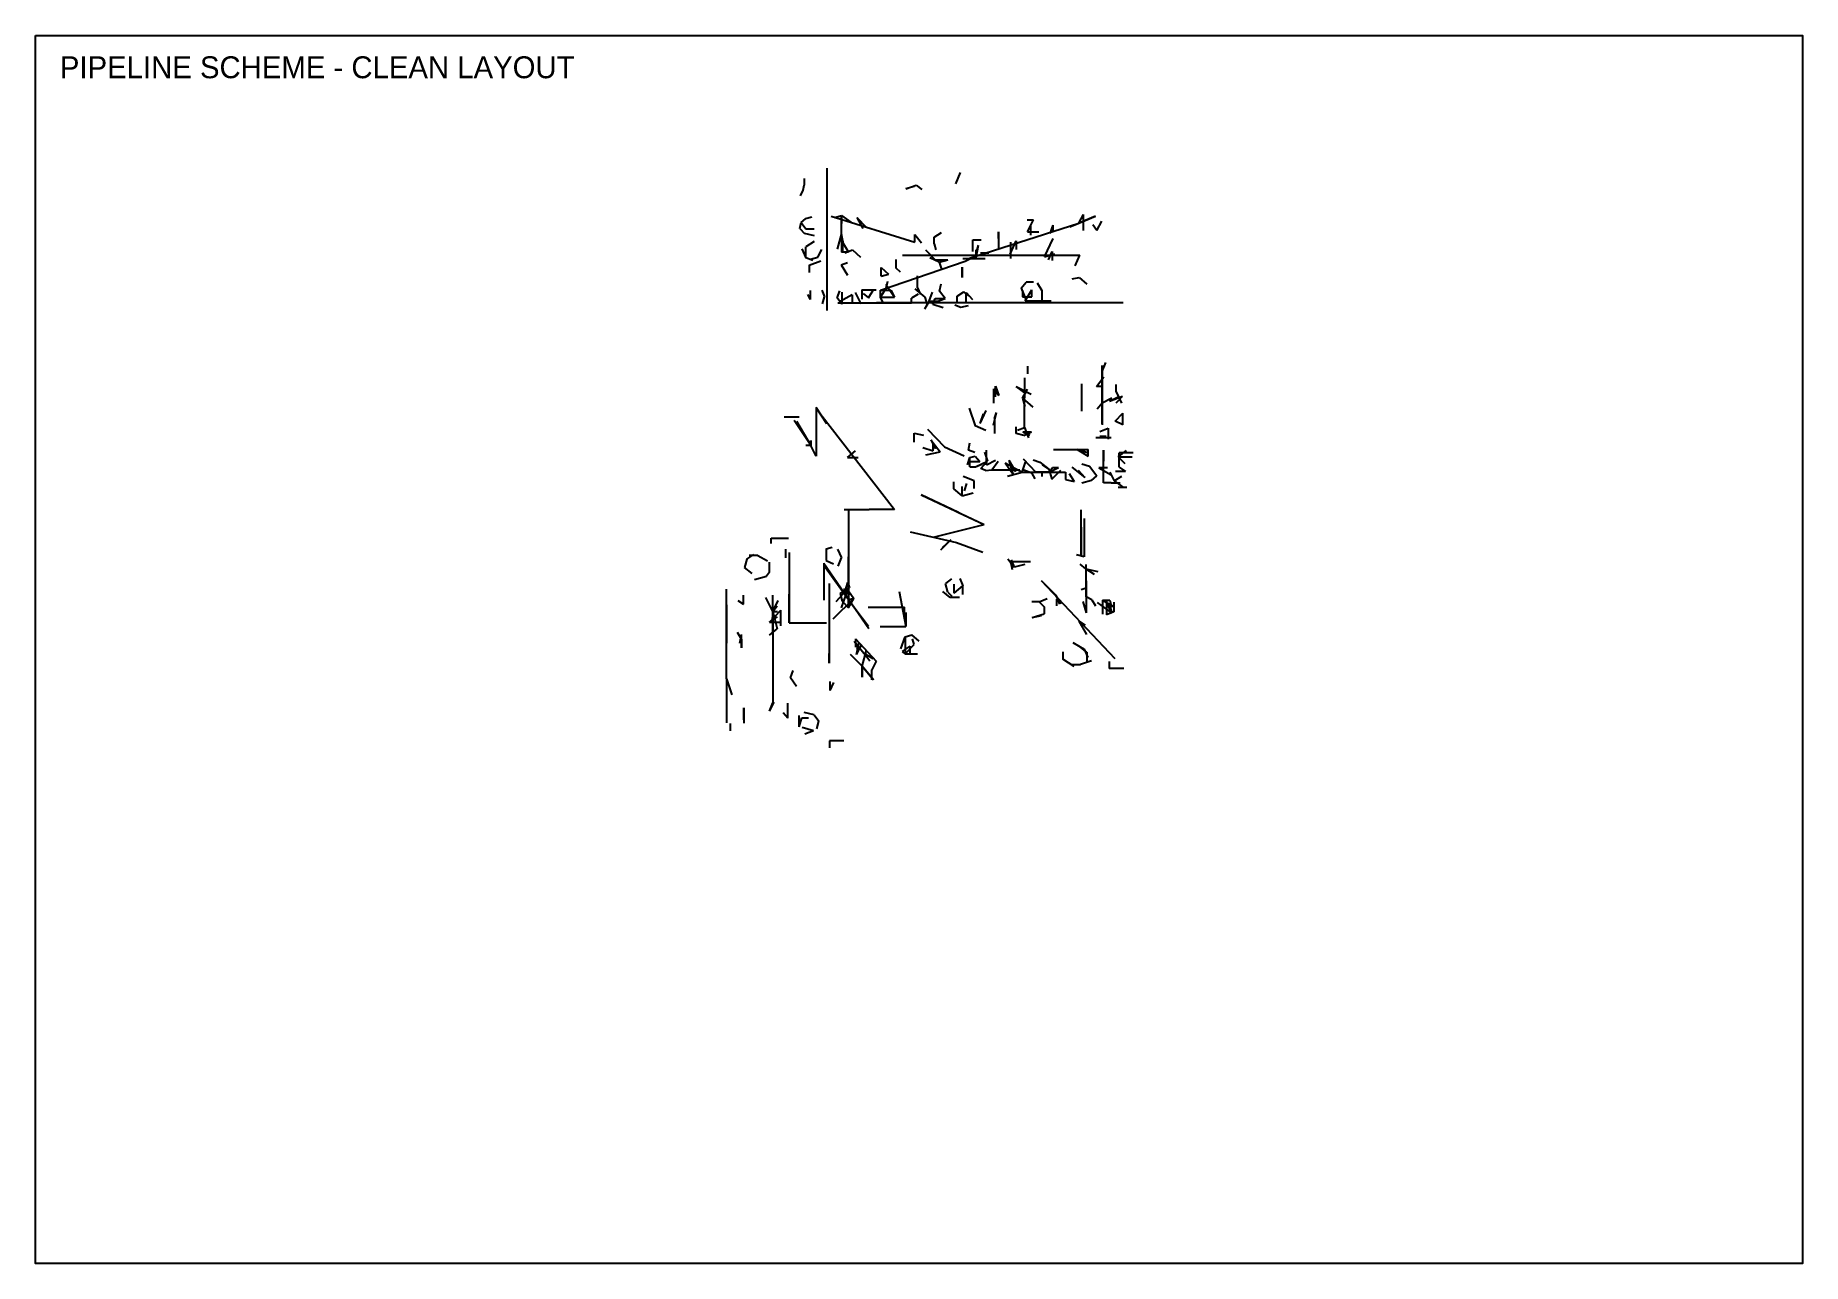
# Model space of a CAD drawing. Header units: millimetres. Extents: x 8 to 412, y 8 to 289.
import ezdxf

# ---------------------------------------------------------------- set-up
doc = ezdxf.new("R2010")
doc.units = ezdxf.units.MM
for name, color, linetype in [('NOTES', 8, 'CONTINUOUS'), ('PIPE_MAIN', 7, 'CONTINUOUS'), ('SHEET', 7, 'CONTINUOUS')]:
    doc.layers.add(name, color=color, linetype=linetype)

msp = doc.modelspace()

# ---------------------------------------------------------------- linework, layer by layer
at = {"layer": 'PIPE_MAIN'}
for points in [[(188.958, 258.282), (188.958, 225.867)], [(183.554, 253.271), (183.785, 254.463)], [(183.785, 255.941), (183.785, 254.463)], [(188.958, 256.594), (188.958, 243.264)], [(206.983, 253.596), (209.335, 254.47)], [(208.922, 254.134), (206.983, 253.596)], [(209.335, 254.47), (210.648, 253.46)], [(218.375, 254.739), (219.44, 257.359)], [(218.375, 254.739), (219.125, 256.44)], [(182.945, 251.975), (183.554, 253.271)], [(183.131, 245.913), (184.083, 246.783)], [(185.549, 247.104), (184.083, 246.783)], [(189.934, 247.324), (209.034, 241.433)], [(190.725, 247.031), (192.311, 247.551)], [(192.311, 247.551), (194.484, 245.996)], [(192.311, 243.166), (192.311, 247.551)], [(192.311, 247.551), (192.311, 245.668)], [(192.311, 243.166), (192.311, 246.213)], [(195.853, 247.087), (197.988, 244.794)], [(195.853, 247.087), (197.222, 244.574)], [(234.675, 246.559), (236.134, 246.559)], [(234.742, 243.82), (236.134, 246.559)], [(246.474, 245.794), (247.509, 247.743)], [(250.303, 247.335), (246.474, 245.794)], [(246.474, 245.794), (250.303, 247.335)], [(247.509, 244.096), (247.509, 247.743)], [(250.548, 244.124), (251.731, 246.213)], [(182.816, 244.567), (183.131, 245.913)], [(182.816, 244.567), (183.904, 243.376)], [(183.131, 245.913), (184.17, 244.483)], [(186.133, 242.841), (183.904, 243.376)], [(184.17, 244.483), (186.106, 244.483)], [(188.958, 243.264), (188.958, 225.867)], [(191.433, 239.84), (192.311, 243.166)], [(192.311, 243.166), (192.311, 239.127)], [(192.843, 240.748), (192.311, 243.166)], [(209.034, 243.156), (210.574, 241.297)], [(209.034, 241.433), (209.034, 243.156)], [(213.433, 242.569), (215.156, 243.603)], [(213.433, 241.077), (213.433, 242.569)], [(221.064, 237.659), (246.474, 245.794)], [(222.285, 239.284), (222.285, 241.982)], [(222.285, 241.982), (224.147, 241.982)], [(228.158, 243.757), (228.158, 240.081)], [(228.158, 242.279), (228.158, 243.757)], [(234.742, 243.82), (237.321, 243.82)], [(235.476, 245.231), (235.476, 242.991)], [(235.476, 244.574), (235.476, 242.991)], [(238.63, 238.086), (240.59, 242.265)], [(239.911, 243.372), (240.621, 245.339)], [(240.621, 243.701), (240.621, 245.339)], [(244.398, 244.903), (246.474, 245.794)], [(250.548, 244.124), (249.655, 245.364)], [(183.27, 239.917), (184.16, 237.848)], [(186.06, 241.59), (184.16, 240.36)], [(184.16, 237.848), (184.16, 240.36)], [(185.273, 237.544), (186.91, 238.037)], [(186.91, 238.037), (187.807, 239.77)], [(193.907, 239.127), (192.311, 239.127)], [(192.542, 241.461), (193.907, 239.127)], [(192.542, 241.461), (192.542, 239.001)], [(193.06, 239.001), (194.814, 239.71)], [(194.814, 239.71), (196.672, 238.019)], [(206.234, 238.442), (246.687, 238.442)], [(211.446, 239.648), (213.707, 237.394)], [(213.433, 241.077), (213.857, 239.658)], [(223.052, 238.893), (223.594, 240.738)], [(223.072, 237.925), (223.594, 240.738)], [(223.072, 237.925), (223.072, 239.658)], [(224.007, 239.005), (225.939, 239.005)], [(230.825, 238.673), (232.194, 241.734)], [(230.941, 239.543), (230.941, 241.405)], [(230.941, 239.543), (230.941, 241.405)], [(230.941, 237.687), (230.941, 239.543)], [(230.941, 237.687), (230.941, 239.543)], [(232.194, 241.734), (232.194, 239.766)], [(238.63, 238.086), (241.003, 238.785)], [(239.582, 237.362), (240.401, 239.33)], [(240.401, 239.33), (240.401, 237.254)], [(245.63, 236.056), (246.687, 238.442)], [(185.801, 237.261), (184.16, 237.848)], [(184.978, 236.178), (187.603, 237.198)], [(184.978, 236.178), (184.978, 234.522)], [(192.241, 236.269), (193.718, 236.817)], [(192.241, 236.269), (193.718, 233.865)], [(201.25, 230.479), (220.535, 237.065)], [(201.355, 235.619), (203.035, 234.12)], [(201.355, 233.645), (201.355, 235.619)], [(201.355, 235.619), (203.035, 234.12)], [(201.355, 233.645), (203.035, 234.12)], [(204.782, 235.479), (204.782, 237.471)], [(205.81, 234.553), (204.782, 235.479)], [(214.575, 236.838), (212.45, 237.848)], [(213.707, 237.394), (216.583, 237.394)], [(214.575, 236.838), (216.583, 237.394)], [(214.575, 236.838), (215.173, 235.067)], [(219.87, 235.724), (219.87, 233.393)], [(219.87, 233.393), (219.87, 235.724)], [(219.989, 237.719), (221.715, 237.719)], [(220.535, 237.065), (221.715, 237.719)], [(225.124, 237.659), (221.064, 237.659)], [(221.715, 237.719), (223.493, 237.719)], [(185.279, 228.337), (185.279, 230.374)], [(187.845, 230.482), (188.45, 228.938)], [(191.363, 228.721), (191.916, 230.322)], [(192.367, 230.042), (192.367, 227.303)], [(195.405, 229.958), (196.679, 227.547)], [(196.948, 230.542), (200.193, 230.542)], [(196.948, 230.542), (196.948, 228.4)], [(198.453, 228.76), (199.517, 230.479)], [(201.25, 228.861), (202.531, 230.916)], [(201.25, 230.479), (203.542, 230.479)], [(201.25, 228.861), (201.25, 230.479)], [(202.419, 231.866), (204.417, 228.861)], [(202.531, 230.916), (202.912, 232.554)], [(203.542, 230.479), (204.417, 228.861)], [(209.017, 230.776), (211.355, 228.858)], [(209.643, 231.024), (209.643, 233.756)], [(209.643, 231.024), (210.357, 229.494)], [(212.334, 227.96), (213.066, 230.021)], [(214.693, 230.273), (215.061, 231.898)], [(215.947, 228.571), (214.693, 230.273)], [(218.691, 229.123), (220.217, 230.074)], [(221.403, 229.218), (220.217, 230.074)], [(220.724, 227.526), (220.724, 229.927)], [(220.724, 229.927), (222.197, 228.372)], [(233.338, 230.902), (234.433, 232.296)], [(233.338, 230.902), (234.409, 228.334)], [(233.643, 230.367), (233.643, 228.949)], [(234.227, 228.012), (235.721, 230.587)], [(236.114, 232.296), (234.433, 232.296)], [(235.721, 228.949), (235.721, 230.587)], [(236.936, 232.177), (237.996, 230.42)], [(237.996, 230.42), (237.996, 228.012)], [(244.933, 233.03), (246.519, 233.383)], [(246.519, 233.383), (248.258, 231.835)], [(185.279, 228.337), (184.667, 229.515)], [(187.964, 227.341), (188.45, 228.938)], [(192.367, 227.303), (191.363, 228.721)], [(191.485, 227.607), (208.278, 227.607)], [(194.768, 229.445), (191.992, 227.921)], [(194.768, 229.445), (194.768, 227.701)], [(196.679, 227.547), (200.277, 227.607)], [(197.278, 229.693), (198.453, 228.76)], [(208.278, 227.607), (200.277, 227.607)], [(201.25, 228.861), (204.417, 228.861)], [(201.25, 228.861), (204.417, 228.861)], [(201.894, 227.464), (201.25, 228.861)], [(209.839, 229.598), (208.278, 228.669)], [(208.278, 227.607), (208.278, 228.669)], [(208.278, 227.607), (209.808, 227.638)], [(236.81, 227.607), (208.278, 227.607)], [(212.334, 227.96), (211.285, 226.125)], [(211.355, 228.858), (211.851, 227.118)], [(212.334, 227.96), (214.294, 227.96)], [(212.334, 227.96), (214.294, 227.96)], [(213.125, 227.184), (213.672, 228.571)], [(215.481, 226.471), (213.125, 227.184)], [(213.672, 228.571), (215.947, 228.571)], [(214.294, 227.96), (215.947, 228.571)], [(218.144, 227.1), (219.548, 226.583)], [(218.691, 227.408), (218.691, 229.123)], [(219.548, 226.583), (221.27, 226.985)], [(233.643, 228.949), (235.721, 228.949)], [(234.227, 228.012), (237.996, 228.012)], [(238.731, 227.607), (236.81, 227.607)], [(237.996, 228.012), (240.153, 228.012)], [(256.585, 227.607), (238.731, 227.607)], [(251.751, 211.901), (252.609, 213.976)], [(234.076, 210.479), (234.076, 205.887)], [(234.766, 213.103), (234.766, 211.356)], [(250.526, 208.522), (252.206, 210.699)], [(251.751, 213.284), (251.751, 209.769)], [(251.751, 210.517), (251.751, 213.284)], [(251.751, 211.901), (251.751, 208.368)], [(251.751, 209.769), (251.751, 210.517)], [(251.751, 204.762), (251.751, 210.517)], [(227.02, 207.966), (227.02, 204.689)], [(227.02, 207.966), (228.196, 206.436)], [(227.43, 206.108), (227.43, 208.585)], [(227.43, 208.585), (228.196, 206.436)], [(227.43, 208.585), (228.196, 206.436)], [(232.204, 208.532), (235.585, 206.764)], [(234.447, 206.834), (232.204, 208.532)], [(233.58, 205.814), (234.766, 207.858)], [(233.58, 205.814), (235.963, 203.805)], [(233.58, 205.814), (234.154, 203.906)], [(234.076, 199.119), (234.076, 205.887)], [(247.1, 209.116), (247.1, 205.828)], [(247.1, 209.116), (247.1, 205.828)], [(247.1, 209.116), (247.1, 205.828)], [(247.1, 209.116), (247.1, 207.421)], [(247.1, 205.828), (247.1, 202.886)], [(247.1, 205.828), (247.1, 202.886)], [(251.751, 208.522), (250.526, 208.522)], [(251.751, 208.522), (251.751, 204.762)], [(251.751, 204.762), (251.751, 208.368)], [(251.751, 204.762), (251.751, 208.368)], [(251.751, 204.762), (253.984, 205.894)], [(253.484, 205.182), (256.438, 206.272)], [(253.484, 205.182), (255.563, 206.219)], [(254.881, 208.952), (254.881, 207.421)], [(254.881, 207.421), (256.221, 204.689)], [(255.017, 204.797), (256.438, 206.272)], [(186.547, 203.732), (186.547, 192.645)], [(186.547, 203.732), (186.547, 192.645)], [(188.937, 199.951), (186.547, 203.732)], [(187.369, 202.393), (204.446, 180.443)], [(221.41, 203.595), (222.803, 199.535)], [(223.982, 200.045), (225.351, 203.05)], [(223.982, 200.045), (224.696, 202.285)], [(226.993, 199.661), (227.706, 202.557)], [(227.234, 201.181), (227.706, 202.557)], [(250.681, 203.382), (251.751, 204.762)], [(250.681, 203.382), (251.751, 204.762)], [(250.681, 203.382), (251.751, 204.762)], [(250.681, 203.382), (251.751, 204.762)], [(251.751, 204.762), (251.751, 199.773)], [(251.751, 200.017), (251.751, 204.762)], [(254.769, 200.587), (256.529, 202.393)], [(256.529, 199.776), (256.529, 202.393)], [(179.225, 201.544), (182.623, 201.544)], [(179.753, 201.544), (182.623, 201.544)], [(185.342, 195.063), (181.542, 200.723)], [(182.067, 200.569), (185.342, 195.063)], [(208.876, 197.858), (211.011, 197.369)], [(208.876, 195.838), (208.876, 197.858)], [(211.908, 198.773), (215.845, 194.699)], [(225.274, 198.445), (222.803, 199.535)], [(227.234, 201.181), (227.234, 197.805)], [(232.169, 197.799), (232.169, 199.336)], [(233.95, 197.323), (232.169, 197.799)], [(232.442, 198.511), (234.076, 199.119)], [(233.726, 198.186), (235.641, 198.186)], [(233.726, 198.186), (235.312, 197.369)], [(233.95, 197.323), (235.641, 198.186)], [(234.076, 199.119), (235.018, 196.792)], [(251.293, 198.242), (253.183, 199.007)], [(253.183, 199.007), (253.183, 196.492)], [(256.529, 199.776), (254.769, 200.587)], [(185.342, 195.063), (184.205, 195.063)], [(185.342, 195.063), (185.342, 196.167)], [(185.342, 196.167), (185.342, 195.063)], [(186.547, 192.645), (185.342, 195.063)], [(193.715, 192.337), (195.507, 193.822)], [(210.84, 194.615), (213.209, 193.815)], [(211.558, 192.893), (214.792, 193.592)], [(212.702, 196.366), (214.792, 193.592)], [(212.702, 196.366), (213.752, 194.311)], [(213.209, 193.815), (213.209, 195.402)], [(215.845, 194.699), (220.321, 192.659)], [(221.263, 193.955), (221.631, 195.618)], [(222.775, 193.452), (221.263, 193.955)], [(224.913, 193.543), (225.659, 191.488)], [(225.435, 190.646), (225.435, 193.979)], [(240.702, 194.137), (246.092, 194.137)], [(246.092, 194.137), (248.63, 192.613)], [(248.475, 193.385), (246.092, 194.137)], [(246.092, 194.137), (248.63, 194.137)], [(248.63, 192.613), (248.63, 194.137)], [(250.306, 196.852), (253.851, 196.852)], [(250.824, 196.852), (253.851, 196.852)], [(252.735, 197.128), (251.226, 197.128)], [(252.059, 196.852), (253.851, 196.852)], [(252.13, 186.558), (252.13, 193.979)], [(252.13, 193.979), (252.13, 191.467)], [(252.13, 193.979), (252.13, 191.467)], [(255.416, 192.487), (257.313, 193.871)], [(193.715, 192.337), (196.126, 192.337)], [(221.084, 190.594), (221.585, 192.323)], [(221.137, 191.366), (223.892, 191.366)], [(221.137, 191.366), (223.892, 191.366)], [(221.585, 192.323), (222.82, 192.631)], [(221.585, 190.181), (221.585, 192.323)], [(221.585, 190.181), (222.859, 190.181)], [(222.82, 192.631), (223.892, 191.366)], [(222.859, 190.181), (225.659, 191.488)], [(222.859, 190.181), (225.659, 191.488)], [(222.859, 190.181), (224.368, 190.81)], [(224.098, 189.776), (225.659, 191.488)], [(224.098, 189.776), (225.659, 191.488)], [(225.183, 189.318), (224.098, 189.776)], [(225.435, 190.646), (227.43, 191.684)], [(226.639, 189.486), (228.056, 191.495)], [(229.674, 191.118), (231.371, 188.539)], [(229.674, 191.118), (233.524, 188.948)], [(230.503, 191.726), (231.371, 188.539)], [(230.503, 191.726), (232.019, 189.126)], [(233.524, 188.948), (234.329, 191.251)], [(233.779, 192.012), (236.659, 188.948)], [(236.079, 191.796), (237.569, 191.216)], [(237.569, 191.216), (239.642, 189.619)], [(239.642, 189.619), (238.157, 190.657)], [(239.642, 189.619), (240.275, 187.386)], [(239.729, 188.948), (240.478, 190.042)], [(239.729, 188.948), (241.791, 190.042)], [(240.478, 190.042), (241.791, 190.042)], [(244.832, 190.077), (247.852, 187.732)], [(247.139, 190.842), (248.927, 190.293)], [(248.927, 190.293), (250.572, 188.151)], [(251.044, 189.944), (253.831, 188.371)], [(253.015, 189.944), (251.044, 189.944)], [(255.416, 192.487), (258.629, 192.487)], [(255.416, 192.487), (256.988, 190.919)], [(255.689, 190.111), (255.689, 193.403)], [(258.888, 193.403), (255.689, 193.403)], [(255.689, 190.111), (257.082, 189.091)], [(217.945, 185.122), (217.945, 186.768)], [(219.814, 183.522), (219.814, 185.674)], [(222.607, 186.984), (220.087, 187.991)], [(220.395, 184.703), (220.944, 186.341)], [(222.607, 185.227), (222.607, 186.984)], [(225.183, 189.318), (226.639, 189.486)], [(226.639, 189.486), (233.016, 189.486)], [(230.178, 188.011), (233.524, 188.948)], [(233.524, 188.948), (237.993, 188.948)], [(233.524, 188.948), (239.582, 188.948)], [(233.891, 189.5), (235.746, 188.787)], [(236.477, 187.428), (235.746, 188.787)], [(236.114, 188.948), (239.729, 188.948)], [(239.729, 188.948), (236.659, 188.948)], [(237.993, 188.948), (237.993, 187.97)], [(239.582, 188.948), (243.439, 188.948)], [(239.729, 188.948), (243.439, 188.948)], [(240.275, 187.386), (242.371, 189.444)], [(240.275, 187.386), (242.371, 189.444)], [(243.439, 188.948), (243.439, 187.26)], [(243.439, 187.26), (245.381, 186.823)], [(244.251, 188.661), (245.381, 186.823)], [(246.319, 189.444), (247.852, 187.732)], [(249.326, 187.072), (247.181, 186.418)], [(249.326, 187.072), (250.572, 188.151)], [(253.817, 186.558), (252.13, 186.558)], [(253.505, 188.948), (254.517, 187.016)], [(253.817, 186.558), (255.892, 186.558)], [(254.517, 187.016), (256.281, 188.032)], [(254.517, 187.016), (256.658, 185.457)], [(257.082, 189.091), (254.856, 189.091)], [(210.483, 183.777), (224.861, 177.005)], [(218.974, 179.765), (210.483, 183.777)], [(219.814, 183.522), (217.945, 185.122)], [(219.814, 183.522), (222.369, 184.266)], [(257.39, 185.443), (255.462, 185.443)], [(192.927, 180.443), (198.66, 180.443)], [(193.917, 180.125), (193.917, 160.848)], [(193.917, 180.125), (193.917, 177.306)], [(204.446, 180.443), (198.66, 180.443)], [(218.974, 179.765), (224.861, 177.005)], [(247.016, 176.387), (247.016, 180.373)], [(247.016, 178.025), (247.016, 180.373)], [(247.667, 178.354), (247.667, 174.475)], [(176.274, 173.902), (180.204, 173.902)], [(176.274, 172.658), (176.274, 173.902)], [(193.917, 177.306), (193.917, 169.381)], [(207.977, 175.31), (218.547, 172.917)], [(213.304, 174.129), (224.861, 177.005)], [(214.952, 171.25), (217.36, 173.598)], [(215.39, 171.795), (217.36, 173.598)], [(247.016, 169.94), (247.016, 176.387)], [(247.016, 176.387), (247.016, 169.94)], [(247.667, 174.475), (247.667, 169.618)], [(170.702, 169.073), (172.302, 170.16)], [(173.257, 169.908), (171.279, 169.908)], [(173.257, 169.908), (175.42, 168.706)], [(179.651, 169.391), (179.651, 171.359)], [(180.358, 170.597), (180.358, 154.555)], [(188.804, 171.442), (190.225, 171.862)], [(188.804, 171.442), (188.804, 168.797)], [(191.369, 171.39), (192.318, 169.433)], [(191.527, 167.536), (192.318, 169.433)], [(193.917, 162.592), (193.917, 169.611)], [(193.917, 169.381), (193.917, 162.592)], [(218.547, 172.917), (224.556, 170.726)], [(247.667, 169.618), (245.934, 170.069)], [(170.702, 169.073), (170.184, 167.19)], [(171.945, 165.82), (170.184, 167.19)], [(175.868, 166.166), (175.206, 165.195)], [(175.868, 166.166), (175.868, 168.423)], [(175.868, 166.166), (175.868, 167.847)], [(180.358, 169.108), (180.358, 161.121)], [(193.917, 159.817), (188.3, 167.658)], [(188.317, 168.175), (198.541, 153.315)], [(188.317, 168.175), (188.317, 159.779)], [(188.804, 168.797), (190.494, 168.043)], [(230.279, 169.175), (231.683, 167.298)], [(235.459, 168.532), (230.958, 168.532)], [(231.368, 166.687), (230.958, 168.532)], [(231.045, 168.955), (231.683, 167.298)], [(234.119, 167.892), (231.683, 167.298)], [(248.094, 166.931), (246.803, 167.987)], [(248.094, 166.931), (250.827, 166.292)], [(248.094, 166.931), (249.981, 165.677)], [(248.147, 160.509), (248.147, 167.917)], [(248.147, 162.459), (248.147, 167.917)], [(166.089, 158.682), (166.089, 162.235)], [(166.089, 158.682), (166.089, 162.235)], [(172.484, 164.468), (175.206, 165.195)], [(189.508, 163.542), (189.508, 147.599)], [(191.09, 159.447), (193.917, 162.592)], [(192.014, 161.299), (194.18, 162.557)], [(192.014, 161.299), (192.451, 159.496)], [(192.293, 158.028), (193.917, 162.592)], [(192.951, 161.033), (193.781, 163.804)], [(192.951, 162.4), (192.951, 161.033)], [(193.053, 161.676), (193.917, 162.592)], [(194.327, 161.096), (193.053, 161.676)], [(193.781, 163.804), (194.18, 162.557)], [(193.917, 157.99), (193.917, 162.592)], [(193.917, 162.592), (193.917, 158.574)], [(193.949, 161.91), (195.139, 160.1)], [(205.489, 161.732), (207.028, 153.752)], [(217.112, 160.349), (215.4, 161.753)], [(217.406, 164.66), (216.034, 163.577)], [(216.555, 161.544), (216.034, 163.577)], [(216.555, 161.544), (217.469, 160.687)], [(217.99, 161.362), (217.99, 163.381)], [(217.99, 161.362), (219.993, 163.036)], [(219.331, 164.727), (219.993, 163.036)], [(219.993, 161.058), (219.993, 163.036)], [(237.839, 164.272), (254.643, 146.431)], [(237.839, 164.272), (241.255, 160.922)], [(248.147, 162.459), (246.967, 162.12)], [(248.147, 160.509), (248.147, 164.147)], [(248.147, 164.147), (248.147, 160.509)], [(248.147, 162.459), (248.147, 156.896)], [(248.147, 160.509), (248.147, 162.459)], [(166.089, 141.791), (166.089, 158.682)], [(166.089, 158.682), (166.089, 149.943)], [(168.637, 159.674), (169.977, 158.829)], [(169.977, 158.829), (169.977, 160.869)], [(176.684, 157.183), (175.081, 160.383)], [(175.896, 154.702), (178.5, 157.48)], [(176.684, 157.183), (176.684, 160.908)], [(176.684, 157.183), (177.846, 159.667)], [(176.684, 157.183), (177.628, 158.465)], [(178.5, 153.877), (178.5, 157.48)], [(180.358, 154.555), (180.358, 161.121)], [(190.435, 155.513), (195.139, 160.1)], [(192.451, 159.496), (193.917, 157.99)], [(193.917, 157.99), (195.139, 160.1)], [(195.139, 160.1), (193.917, 159.817)], [(193.917, 159.817), (198.46, 153.846)], [(198.394, 158.193), (206.661, 158.193)], [(206.661, 156.278), (206.661, 158.193)], [(219.236, 160.349), (217.112, 160.349)], [(237.412, 159.384), (235.767, 159.384)], [(237.412, 159.384), (239.256, 160.153)], [(237.412, 159.384), (238.56, 158.235)], [(238.56, 158.235), (238.56, 156.638)], [(241.255, 160.922), (242.025, 158.867)], [(241.255, 160.922), (242.536, 159.01)], [(241.416, 158.462), (241.416, 159.95)], [(247.352, 159.447), (248.147, 156.896)], [(249.434, 159.835), (248.147, 160.509)], [(248.147, 158.794), (248.147, 156.896)], [(249.434, 159.835), (250.257, 158.444)], [(250.639, 159.23), (254.019, 156.792)], [(251.892, 159.758), (254.58, 158.245)], [(251.892, 159.758), (251.892, 156.571)], [(251.892, 159.758), (251.892, 157.48)], [(251.892, 159.758), (253.536, 159.758)], [(252.718, 159.119), (254.019, 156.792)], [(252.777, 159.737), (252.777, 156.376)], [(253.449, 158.804), (254.019, 156.792)], [(253.536, 159.758), (253.921, 158.137)], [(254.471, 159.269), (254.471, 157.092)], [(175.875, 151.798), (177.628, 153.221)], [(175.896, 154.702), (177.737, 155.953)], [(175.896, 154.702), (178.395, 154.702)], [(176.684, 157.183), (176.424, 154.531)], [(176.684, 157.183), (176.684, 136.354)], [(176.684, 152.445), (176.684, 157.183)], [(176.684, 157.183), (177.628, 153.221)], [(176.684, 157.183), (177.737, 157.183)], [(176.684, 157.183), (177.737, 157.183)], [(180.358, 154.555), (188.902, 154.555)], [(201.156, 153.752), (207.028, 153.752)], [(207.028, 156.956), (207.028, 153.752)], [(235.833, 155.824), (238.56, 156.638)], [(235.833, 155.824), (237.941, 156.278)], [(248.321, 151.91), (246.547, 154.964)], [(246.547, 154.964), (247.94, 154.077)], [(254.471, 157.092), (252.777, 156.376)], [(166.089, 141.791), (166.089, 150.285)], [(169.512, 150.883), (168.598, 152.413)], [(169.089, 149.94), (169.512, 151.921)], [(169.512, 148.853), (169.512, 151.921)], [(169.512, 150.883), (169.512, 148.853)], [(169.512, 150.883), (169.512, 148.853)], [(195.244, 150.397), (197.452, 147.64)], [(195.517, 150.897), (200.256, 145.827)], [(195.517, 150.897), (195.517, 149.066)], [(195.744, 147.371), (196.347, 150.16)], [(195.744, 147.371), (196.892, 149.503)], [(195.906, 148.629), (196.347, 150.16)], [(205.867, 148.629), (206.84, 151.425)], [(206.22, 148.049), (207.949, 149.23)], [(206.84, 151.425), (208.393, 151.875)], [(206.84, 151.425), (206.84, 147.494)], [(206.84, 147.494), (208.918, 149.629)], [(207.949, 147.427), (207.949, 149.23)], [(210.067, 150.436), (208.393, 151.875)], [(208.918, 149.629), (208.523, 150.967)], [(245.091, 150.125), (247.684, 148.58)], [(189.508, 147.599), (189.508, 145.383)], [(189.508, 145.383), (189.508, 147.599)], [(197.008, 144.702), (194.376, 147.354)], [(197.008, 144.702), (198.048, 148.367)], [(198.797, 145.855), (197.452, 147.64)], [(197.452, 147.64), (199.5, 146.449)], [(200.256, 145.827), (199.251, 143.874)], [(206.84, 147.494), (206.22, 148.049)], [(206.84, 147.494), (209.64, 147.494)], [(242.841, 147.972), (242.841, 146.285)], [(245.403, 144.611), (242.841, 146.285)], [(249.389, 145.907), (246.858, 145.069)], [(248.304, 147.889), (246.988, 148.877)], [(247.684, 148.58), (248.556, 146.662)], [(248.304, 147.889), (248.304, 145.568)], [(253.397, 145.796), (253.397, 144.188)], [(166.089, 141.791), (166.089, 131.798)], [(166.089, 141.791), (167.317, 138.164)], [(180.712, 142.036), (181.265, 143.706)], [(182.038, 140.044), (180.712, 142.036)], [(189.697, 139.122), (189.697, 141.197)], [(197.008, 142.162), (197.008, 144.772)], [(197.008, 144.702), (197.008, 144.772)], [(197.008, 144.702), (197.008, 142.162)], [(199.584, 141.578), (197.008, 144.702)], [(197.008, 144.702), (199.584, 141.578)], [(199.251, 141.568), (199.251, 143.874)], [(244.93, 145.069), (246.858, 145.069)], [(256.707, 144.188), (253.397, 144.188)], [(189.697, 139.122), (190.543, 140.981)], [(170.012, 135.187), (170.012, 131.693)], [(170.012, 132.459), (170.012, 135.187)], [(175.875, 134.422), (176.971, 136.501)], [(175.875, 134.422), (176.684, 136.354)], [(180.054, 132.815), (178.976, 134.083)], [(180.054, 134.807), (180.054, 136.281)], [(180.054, 132.815), (180.054, 134.807)], [(182.641, 130.83), (182.641, 133.468)], [(186.092, 133.587), (183.788, 134.139)], [(186.092, 133.587), (187.124, 132.116)], [(167.01, 129.943), (167.01, 131.581)], [(182.641, 130.83), (183.232, 132.885)], [(183.232, 132.885), (184.8, 132.885)], [(185.962, 129.929), (183.326, 130.739)], [(185.962, 129.929), (183.984, 129.146)], [(186.679, 130.366), (187.124, 132.116)], [(192.878, 127.682), (189.557, 127.682)], [(189.557, 127.682), (189.557, 126.103)]]:
    msp.add_lwpolyline(points, dxfattribs=at)
at = {"layer": 'SHEET'}
msp.add_lwpolyline([(8.4, 288.614), (411.6, 288.614), (411.6, 8.386), (8.4, 8.386)], close=True, dxfattribs=at)

# ---------------------------------------------------------------- texts
at = {"layer": 'NOTES'}
msp.add_text('PIPELINE SCHEME - CLEAN LAYOUT', height=5, dxfattribs=at).set_placement((14, 278.831))

doc.saveas('drawing.dxf')
